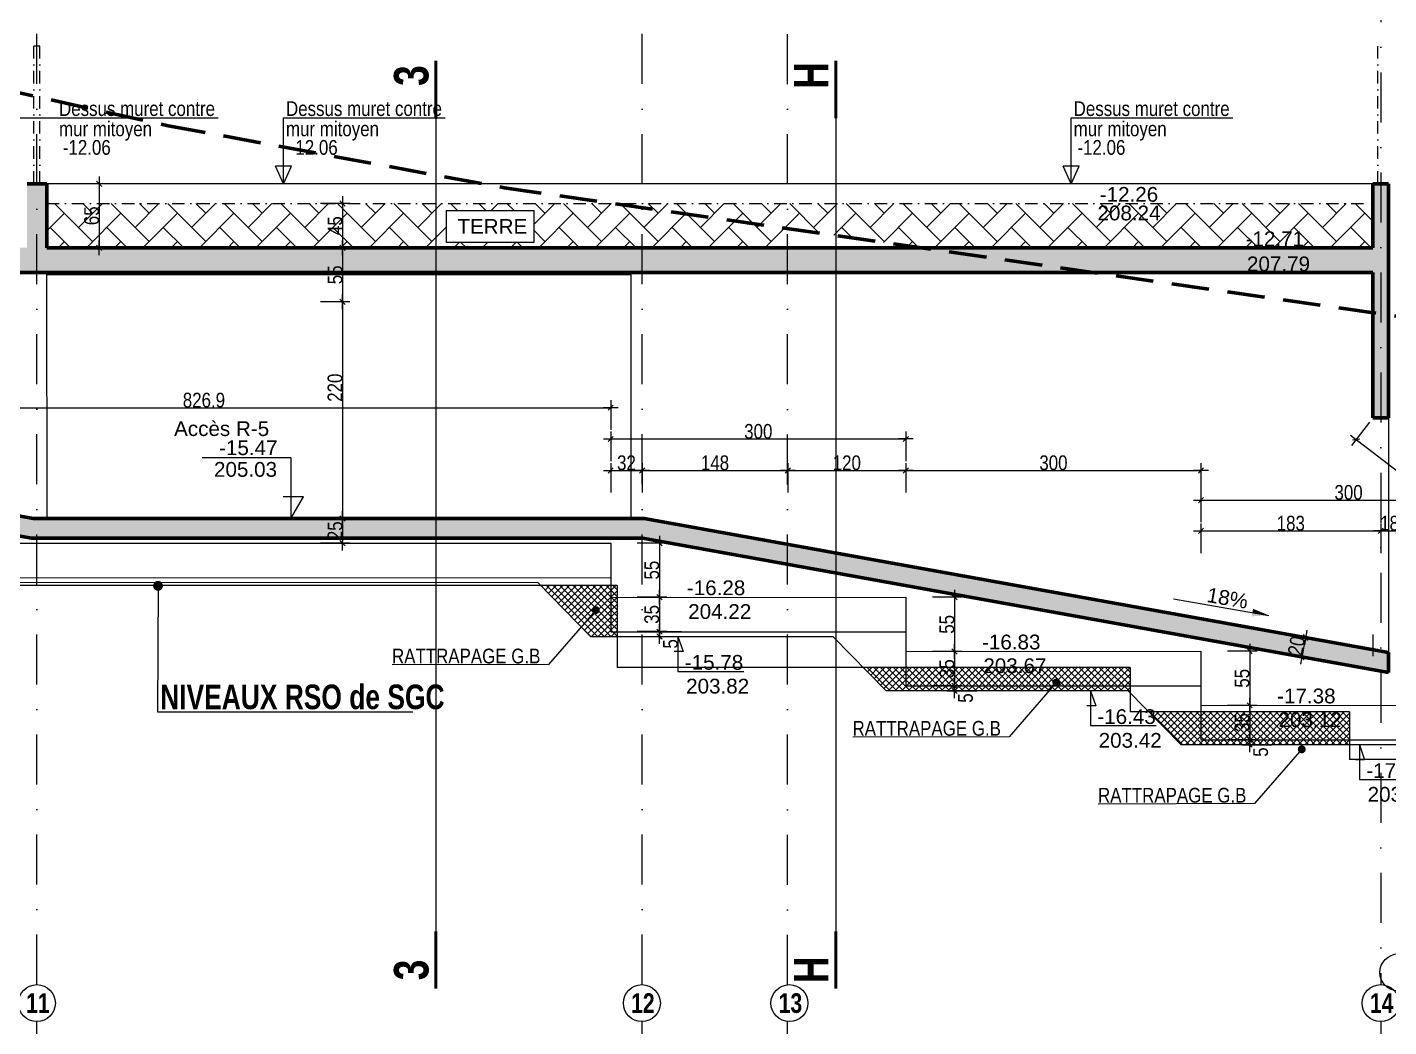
# Model space of a CAD drawing. Header units: millimetres. Extents: x 11663 to 22207, y 4553 to 8762.
# Drawn here: x 17420 to 18804, y 6841 to 7856 of the extents above; entities that cross this region are included whole.
import ezdxf
from ezdxf.enums import TextEntityAlignment as Align

# ---------------------------------------------------------------- set-up
doc = ezdxf.new("R2010")
doc.units = ezdxf.units.MM
doc.linetypes.add('CACHEX2', pattern=[19.05, 12.7, -6.35])
doc.linetypes.add('TIRETPTX2', pattern=[50.8, 25.4, -12.7, 0, -12.7])
for name, color, linetype in [('01_cote_gen', 4, 'Continuous'), ('01_linteaux', 2, 'Continuous'), ('01_poch_BN', 9, 'Continuous'), ('01_poch_murs', 253, 'Continuous'), ('01_texte', 230, 'Continuous'), ('AA_COTES', 2, 'Continuous')]:
    doc.layers.add(name, color=color, linetype=linetype)
doc.layers.add('01_murs_coup', color=5, linetype='Continuous', lineweight=60)
doc.styles.add('ARIAL NA', font='ARIALN.TTF')
doc.styles.add('impact', font='impact.ttf')
doc.styles.add('MATTE_TXT', font='arial.ttf')
doc.styles.add('STYLE2', font='ARIALN.TTF')
doc.dimstyles.new('JB50', dxfattribs={"dimscale": 0.1, "dimtxt": 150, "dimasz": 15, "dimexe": 0.1, "dimexo": 0.1, "dimgap": 0.09, "dimtad": 1, "dimdec": 1, "dimdsep": 46, "dimtxsty": 'STYLE2', "dimblk1": 'BOND_G', "dimblk2": 'BOND_D', "dimsah": 1, "dimcen": 1.5, "dimdle": 0.01, "dimse1": 1, "dimse2": 1, "dimclrd": 4, "dimclre": 2, "dimclrt": 6, "dimazin": 2, "dimtfac": 2.333333, "dimtdec": 1, "dimtix": 1, "dimtmove": 2, "dimatfit": 3, "dimldrblk": 'BOND_G', "dimfxl": 1, "dimtolj": 1, "dimtzin": 0, "dimarcsym": 0})

# ---------------------------------------------------------------- blocks, each defined once
blk = doc.blocks.new('BOND_G')
at = {"layer": 'AA_COTES', "color": 0}
for p, q in [((0, -5), (0, 15)), ((5, 0), (-5, 0)), ((1.77, 1.77), (-1.77, -1.77))]:
    blk.add_line(p, q, dxfattribs=at)
blk = doc.blocks.new('BOND_D')
at = {"layer": 'AA_COTES', "color": 0}
for p, q in [((5, 0), (-5, 0)), ((-1.77, -1.77), (1.77, 1.77)), ((0, 5), (0, -15))]:
    blk.add_line(p, q, dxfattribs=at)
blk = doc.blocks.new('*D43')
at = {"layer": '01_cote_gen', "color": 4, "lineweight": -2, "transparency": 16777216}
blk.add_line((17187.6, 7469.7), (18011.5, 7469.7), dxfattribs=at)
at = {"layer": 'Defpoints', "color": 0, "transparency": 16777216}
for p in [(18013, 7469.7), (17186.1, 7291.5), (18013, 7256.9)]:
    blk.add_point(p, dxfattribs=at)
at = {"layer": '01_cote_gen', "color": 4, "lineweight": -2, "transparency": 16777216, "xscale": 1.5, "yscale": 1.5, "zscale": 1.5, "rotation": 180}
blk.add_blockref('BOND_G', (17186.1, 7469.7), dxfattribs=at)
at = {"layer": '01_cote_gen', "color": 4, "lineweight": -2, "transparency": 16777216, "xscale": 1.5, "yscale": 1.5, "zscale": 1.5}
blk.add_blockref('BOND_D', (18013, 7469.7), dxfattribs=at)
at = {"layer": '01_cote_gen', "color": 6, "transparency": 16777216, "insert": (17599.5, 7477.3), "char_height": 15, "attachment_point": 5, "style": 'STYLE2'}
blk.add_mtext('\\A1;826.9', dxfattribs=at)
blk = doc.blocks.new('*D129')
at = {"layer": '01_cote_gen', "color": 4, "lineweight": -2, "transparency": 16777216}
blk.add_line((18014.5, 7437.9), (18311.5, 7437.9), dxfattribs=at)
at = {"layer": 'Defpoints', "color": 0, "transparency": 16777216}
for p in [(18013, 7447.2), (18313, 7437.9), (18313, 7277)]:
    blk.add_point(p, dxfattribs=at)
at = {"layer": '01_cote_gen', "color": 4, "lineweight": -2, "transparency": 16777216, "xscale": 1.5, "yscale": 1.5, "zscale": 1.5, "rotation": 180}
blk.add_blockref('BOND_G', (18013, 7437.9), dxfattribs=at)
at = {"layer": '01_cote_gen', "color": 4, "lineweight": -2, "transparency": 16777216, "xscale": 1.5, "yscale": 1.5, "zscale": 1.5}
blk.add_blockref('BOND_D', (18313, 7437.9), dxfattribs=at)
at = {"layer": '01_cote_gen', "color": 6, "transparency": 16777216, "insert": (18163, 7445.5), "char_height": 15, "attachment_point": 5, "style": 'STYLE2'}
blk.add_mtext('\\A1;300', dxfattribs=at)
blk = doc.blocks.new('*D130')
at = {"layer": '01_cote_gen', "color": 4, "lineweight": -2, "transparency": 16777216}
blk.add_line((18314.5, 7405.9), (18611.5, 7405.9), dxfattribs=at)
at = {"layer": 'Defpoints', "color": 0, "transparency": 16777216}
for p in [(18313, 7415.4), (18613, 7405.9), (18613, 7222.2)]:
    blk.add_point(p, dxfattribs=at)
at = {"layer": '01_cote_gen', "color": 4, "lineweight": -2, "transparency": 16777216, "xscale": 1.5, "yscale": 1.5, "zscale": 1.5, "rotation": 180}
blk.add_blockref('BOND_G', (18313, 7405.9), dxfattribs=at)
at = {"layer": '01_cote_gen', "color": 4, "lineweight": -2, "transparency": 16777216, "xscale": 1.5, "yscale": 1.5, "zscale": 1.5}
blk.add_blockref('BOND_D', (18613, 7405.9), dxfattribs=at)
at = {"layer": '01_cote_gen', "color": 6, "transparency": 16777216, "insert": (18463, 7413.6), "char_height": 15, "attachment_point": 5, "style": 'STYLE2'}
blk.add_mtext('\\A1;300', dxfattribs=at)
blk = doc.blocks.new('*D131')
at = {"layer": '01_cote_gen', "color": 4, "lineweight": -2, "transparency": 16777216}
blk.add_line((18614.5, 7375.8), (18911.5, 7375.8), dxfattribs=at)
at = {"layer": 'Defpoints', "color": 0, "transparency": 16777216}
for p in [(18613, 7383.4), (18913, 7375.8), (18913, 7167.3)]:
    blk.add_point(p, dxfattribs=at)
at = {"layer": '01_cote_gen', "color": 4, "lineweight": -2, "transparency": 16777216, "xscale": 1.5, "yscale": 1.5, "zscale": 1.5, "rotation": 180}
blk.add_blockref('BOND_G', (18613, 7375.8), dxfattribs=at)
at = {"layer": '01_cote_gen', "color": 4, "lineweight": -2, "transparency": 16777216, "xscale": 1.5, "yscale": 1.5, "zscale": 1.5}
blk.add_blockref('BOND_D', (18913, 7375.8), dxfattribs=at)
at = {"layer": '01_cote_gen', "color": 6, "transparency": 16777216, "insert": (18763, 7383.5), "char_height": 15, "attachment_point": 5, "style": 'STYLE2'}
blk.add_mtext('\\A1;300', dxfattribs=at)
blk = doc.blocks.new('*D136')
at = {"layer": '01_cote_gen', "color": 4, "lineweight": -2, "transparency": 16777216}
blk.add_line((18614.5, 7344.5), (18794.2, 7344.5), dxfattribs=at)
at = {"layer": 'Defpoints', "color": 0, "transparency": 16777216}
for p in [(18613, 7353.3), (18795.7, 7344.5), (18795.7, 7309)]:
    blk.add_point(p, dxfattribs=at)
at = {"layer": '01_cote_gen', "color": 4, "lineweight": -2, "transparency": 16777216, "xscale": 1.5, "yscale": 1.5, "zscale": 1.5, "rotation": 180}
blk.add_blockref('BOND_G', (18613, 7344.5), dxfattribs=at)
at = {"layer": '01_cote_gen', "color": 4, "lineweight": -2, "transparency": 16777216, "xscale": 1.5, "yscale": 1.5, "zscale": 1.5}
blk.add_blockref('BOND_D', (18795.7, 7344.5), dxfattribs=at)
at = {"layer": '01_cote_gen', "color": 6, "transparency": 16777216, "insert": (18704.3, 7352.2), "char_height": 15, "attachment_point": 5, "style": 'STYLE2'}
blk.add_mtext('\\A1;183', dxfattribs=at)
blk = doc.blocks.new('*D49')
at = {"layer": '01_cote_gen', "color": 4, "lineweight": -2, "transparency": 16777216}
blk.add_line((18797.2, 7344.5), (18812.2, 7344.5), dxfattribs=at)
at = {"layer": 'Defpoints', "color": 0, "transparency": 16777216}
for p in [(18813.7, 7344.5), (18795.7, 7329.8), (18813.7, 7329.8)]:
    blk.add_point(p, dxfattribs=at)
at = {"layer": '01_cote_gen', "color": 4, "lineweight": -2, "transparency": 16777216, "xscale": 1.5, "yscale": 1.5, "zscale": 1.5, "rotation": 180}
blk.add_blockref('BOND_G', (18795.7, 7344.5), dxfattribs=at)
at = {"layer": '01_cote_gen', "color": 4, "lineweight": -2, "transparency": 16777216, "xscale": 1.5, "yscale": 1.5, "zscale": 1.5}
blk.add_blockref('BOND_D', (18813.7, 7344.5), dxfattribs=at)
at = {"layer": '01_cote_gen', "color": 6, "transparency": 16777216, "insert": (18804.7, 7352.2), "char_height": 15, "attachment_point": 5, "style": 'STYLE2'}
blk.add_mtext('\\A1;18', dxfattribs=at)
blk = doc.blocks.new('*D137')
at = {"layer": '01_cote_gen', "color": 4, "lineweight": -2, "transparency": 16777216}
blk.add_line((18014.5, 7405.9), (18043.5, 7405.9), dxfattribs=at)
at = {"layer": 'Defpoints', "color": 0, "transparency": 16777216}
for p in [(18013, 7415.4), (18045, 7405.9), (18045, 7402.4)]:
    blk.add_point(p, dxfattribs=at)
at = {"layer": '01_cote_gen', "color": 4, "lineweight": -2, "transparency": 16777216, "xscale": 1.5, "yscale": 1.5, "zscale": 1.5, "rotation": 180}
blk.add_blockref('BOND_G', (18013, 7405.9), dxfattribs=at)
at = {"layer": '01_cote_gen', "color": 4, "lineweight": -2, "transparency": 16777216, "xscale": 1.5, "yscale": 1.5, "zscale": 1.5}
blk.add_blockref('BOND_D', (18045, 7405.9), dxfattribs=at)
at = {"layer": '01_cote_gen', "color": 6, "transparency": 16777216, "insert": (18029, 7413.6), "char_height": 15, "attachment_point": 5, "style": 'STYLE2'}
blk.add_mtext('\\A1;32', dxfattribs=at)
blk = doc.blocks.new('*D50')
at = {"layer": '01_cote_gen', "color": 4, "lineweight": -2, "transparency": 16777216}
blk.add_line((18046.5, 7405.9), (18191.5, 7405.9), dxfattribs=at)
at = {"layer": 'Defpoints', "color": 0, "transparency": 16777216}
for p in [(18193, 7405.9), (18045, 7403.2), (18193, 7393.8)]:
    blk.add_point(p, dxfattribs=at)
at = {"layer": '01_cote_gen', "color": 4, "lineweight": -2, "transparency": 16777216, "xscale": 1.5, "yscale": 1.5, "zscale": 1.5, "rotation": 180}
blk.add_blockref('BOND_G', (18045, 7405.9), dxfattribs=at)
at = {"layer": '01_cote_gen', "color": 4, "lineweight": -2, "transparency": 16777216, "xscale": 1.5, "yscale": 1.5, "zscale": 1.5}
blk.add_blockref('BOND_D', (18193, 7405.9), dxfattribs=at)
at = {"layer": '01_cote_gen', "color": 6, "transparency": 16777216, "insert": (18119, 7413.6), "char_height": 15, "attachment_point": 5, "style": 'STYLE2'}
blk.add_mtext('\\A1;148', dxfattribs=at)
blk = doc.blocks.new('*D51')
at = {"layer": '01_cote_gen', "color": 4, "lineweight": -2, "transparency": 16777216}
blk.add_line((18194.5, 7405.9), (18311.5, 7405.9), dxfattribs=at)
at = {"layer": 'Defpoints', "color": 0, "transparency": 16777216}
for p in [(18313, 7405.9), (18193, 7395.1), (18313, 7395.1)]:
    blk.add_point(p, dxfattribs=at)
at = {"layer": '01_cote_gen', "color": 4, "lineweight": -2, "transparency": 16777216, "xscale": 1.5, "yscale": 1.5, "zscale": 1.5, "rotation": 180}
blk.add_blockref('BOND_G', (18193, 7405.9), dxfattribs=at)
at = {"layer": '01_cote_gen', "color": 4, "lineweight": -2, "transparency": 16777216, "xscale": 1.5, "yscale": 1.5, "zscale": 1.5}
blk.add_blockref('BOND_D', (18313, 7405.9), dxfattribs=at)
at = {"layer": '01_cote_gen', "color": 6, "transparency": 16777216, "insert": (18253, 7413.6), "char_height": 15, "attachment_point": 5, "style": 'STYLE2'}
blk.add_mtext('\\A1;120', dxfattribs=at)
blk = doc.blocks.new('*D71')
at = {"layer": '01_cote_gen', "color": 4, "lineweight": -2, "transparency": 16777216}
blk.add_line((18062.5, 7330.6), (18062.5, 7278.6), dxfattribs=at)
at = {"layer": 'Defpoints', "color": 0, "transparency": 16777216}
for p in [(18013, 7332.1), (18013, 7277.1), (18062.5, 7277.1)]:
    blk.add_point(p, dxfattribs=at)
at = {"layer": '01_cote_gen', "color": 4, "lineweight": -2, "transparency": 16777216, "xscale": 1.5, "yscale": 1.5, "zscale": 1.5}
for name, p, rotation in [('BOND_G', (18062.5, 7332.1), 90), ('BOND_D', (18062.5, 7277.1), 270)]:
    blk.add_blockref(name, p, dxfattribs=dict(at, rotation=rotation))
at = {"layer": '01_cote_gen', "color": 6, "transparency": 16777216, "insert": (18054.8, 7304.6), "char_height": 15, "attachment_point": 5, "rotation": 90, "style": 'STYLE2'}
blk.add_mtext('\\A1;55', dxfattribs=at)
blk = doc.blocks.new('*D72')
at = {"layer": '01_cote_gen', "color": 4, "lineweight": -2, "transparency": 16777216}
blk.add_line((18062.5, 7275.6), (18062.5, 7243.6), dxfattribs=at)
at = {"layer": 'Defpoints', "color": 0, "transparency": 16777216}
for p in [(18048.7, 7277.1), (18052.9, 7242.1), (18062.5, 7242.1)]:
    blk.add_point(p, dxfattribs=at)
at = {"layer": '01_cote_gen', "color": 4, "lineweight": -2, "transparency": 16777216, "xscale": 1.5, "yscale": 1.5, "zscale": 1.5}
for name, p, rotation in [('BOND_G', (18062.5, 7277.1), 90), ('BOND_D', (18062.5, 7242.1), 270)]:
    blk.add_blockref(name, p, dxfattribs=dict(at, rotation=rotation))
at = {"layer": '01_cote_gen', "color": 6, "transparency": 16777216, "insert": (18054.8, 7259.6), "char_height": 15, "attachment_point": 5, "rotation": 90, "style": 'STYLE2'}
blk.add_mtext('\\A1;35', dxfattribs=at)
blk = doc.blocks.new('*D73')
at = {"layer": '01_cote_gen', "color": 4, "lineweight": -2, "transparency": 16777216}
blk.add_line((18062.5, 7238.6), (18062.5, 7240.6), dxfattribs=at)
at = {"layer": 'Defpoints', "color": 0, "transparency": 16777216}
for p in [(18062.5, 7242.1), (18067.8, 7242.1), (18067.8, 7237.1)]:
    blk.add_point(p, dxfattribs=at)
at = {"layer": '01_cote_gen', "color": 4, "lineweight": -2, "transparency": 16777216, "xscale": 1.5, "yscale": 1.5, "zscale": 1.5}
for name, p, rotation in [('BOND_D', (18062.5, 7242.1), 90), ('BOND_G', (18062.5, 7237.1), 270)]:
    blk.add_blockref(name, p, dxfattribs=dict(at, rotation=rotation))
at = {"layer": '01_cote_gen', "color": 6, "transparency": 16777216, "insert": (18073.7, 7229.7), "char_height": 15, "attachment_point": 5, "rotation": 90, "style": 'STYLE2'}
blk.add_mtext('\\A1;5', dxfattribs=at)
blk = doc.blocks.new('*D74')
at = {"layer": '01_cote_gen', "color": 4, "lineweight": -2, "transparency": 16777216}
blk.add_line((18362.5, 7275.5), (18362.5, 7223.5), dxfattribs=at)
at = {"layer": 'Defpoints', "color": 0, "transparency": 16777216}
for p in [(18313, 7277), (18313, 7222), (18362.5, 7222)]:
    blk.add_point(p, dxfattribs=at)
at = {"layer": '01_cote_gen', "color": 4, "lineweight": -2, "transparency": 16777216, "xscale": 1.5, "yscale": 1.5, "zscale": 1.5}
for name, p, rotation in [('BOND_G', (18362.5, 7277), 90), ('BOND_D', (18362.5, 7222), 270)]:
    blk.add_blockref(name, p, dxfattribs=dict(at, rotation=rotation))
at = {"layer": '01_cote_gen', "color": 6, "transparency": 16777216, "insert": (18354.8, 7249.5), "char_height": 15, "attachment_point": 5, "rotation": 90, "style": 'STYLE2'}
blk.add_mtext('\\A1;55', dxfattribs=at)
blk = doc.blocks.new('*D75')
at = {"layer": '01_cote_gen', "color": 4, "lineweight": -2, "transparency": 16777216}
blk.add_line((18362.5, 7220.5), (18362.5, 7188.5), dxfattribs=at)
at = {"layer": 'Defpoints', "color": 0, "transparency": 16777216}
for p in [(18348.7, 7222), (18352.9, 7187), (18362.5, 7187)]:
    blk.add_point(p, dxfattribs=at)
at = {"layer": '01_cote_gen', "color": 4, "lineweight": -2, "transparency": 16777216, "xscale": 1.5, "yscale": 1.5, "zscale": 1.5}
for name, p, rotation in [('BOND_G', (18362.5, 7222), 90), ('BOND_D', (18362.5, 7187), 270)]:
    blk.add_blockref(name, p, dxfattribs=dict(at, rotation=rotation))
at = {"layer": '01_cote_gen', "color": 6, "transparency": 16777216, "insert": (18354.8, 7204.5), "char_height": 15, "attachment_point": 5, "rotation": 90, "style": 'STYLE2'}
blk.add_mtext('\\A1;35', dxfattribs=at)
blk = doc.blocks.new('*D76')
at = {"layer": '01_cote_gen', "color": 4, "lineweight": -2, "transparency": 16777216}
blk.add_line((18362.5, 7183.5), (18362.5, 7185.5), dxfattribs=at)
at = {"layer": 'Defpoints', "color": 0, "transparency": 16777216}
for p in [(18362.5, 7187), (18367.8, 7187), (18367.8, 7182)]:
    blk.add_point(p, dxfattribs=at)
at = {"layer": '01_cote_gen', "color": 4, "lineweight": -2, "transparency": 16777216, "xscale": 1.5, "yscale": 1.5, "zscale": 1.5}
for name, p, rotation in [('BOND_D', (18362.5, 7187), 90), ('BOND_G', (18362.5, 7182), 270)]:
    blk.add_blockref(name, p, dxfattribs=dict(at, rotation=rotation))
at = {"layer": '01_cote_gen', "color": 6, "transparency": 16777216, "insert": (18373.7, 7174.6), "char_height": 15, "attachment_point": 5, "rotation": 90, "style": 'STYLE2'}
blk.add_mtext('\\A1;5', dxfattribs=at)
blk = doc.blocks.new('*D77')
at = {"layer": '01_cote_gen', "color": 4, "lineweight": -2, "transparency": 16777216}
blk.add_line((18662.5, 7220.7), (18662.5, 7168.7), dxfattribs=at)
at = {"layer": 'Defpoints', "color": 0, "transparency": 16777216}
for p in [(18613, 7222.2), (18613, 7167.2), (18662.5, 7167.2)]:
    blk.add_point(p, dxfattribs=at)
at = {"layer": '01_cote_gen', "color": 4, "lineweight": -2, "transparency": 16777216, "xscale": 1.5, "yscale": 1.5, "zscale": 1.5}
for name, p, rotation in [('BOND_G', (18662.5, 7222.2), 90), ('BOND_D', (18662.5, 7167.2), 270)]:
    blk.add_blockref(name, p, dxfattribs=dict(at, rotation=rotation))
at = {"layer": '01_cote_gen', "color": 6, "transparency": 16777216, "insert": (18654.8, 7194.7), "char_height": 15, "attachment_point": 5, "rotation": 90, "style": 'STYLE2'}
blk.add_mtext('\\A1;55', dxfattribs=at)
blk = doc.blocks.new('*D78')
at = {"layer": '01_cote_gen', "color": 4, "lineweight": -2, "transparency": 16777216}
blk.add_line((18662.5, 7165.7), (18662.5, 7133.7), dxfattribs=at)
at = {"layer": 'Defpoints', "color": 0, "transparency": 16777216}
for p in [(18648.7, 7167.2), (18652.9, 7132.2), (18662.5, 7132.2)]:
    blk.add_point(p, dxfattribs=at)
at = {"layer": '01_cote_gen', "color": 4, "lineweight": -2, "transparency": 16777216, "xscale": 1.5, "yscale": 1.5, "zscale": 1.5}
for name, p, rotation in [('BOND_G', (18662.5, 7167.2), 90), ('BOND_D', (18662.5, 7132.2), 270)]:
    blk.add_blockref(name, p, dxfattribs=dict(at, rotation=rotation))
at = {"layer": '01_cote_gen', "color": 6, "transparency": 16777216, "insert": (18654.8, 7149.7), "char_height": 15, "attachment_point": 5, "rotation": 90, "style": 'STYLE2'}
blk.add_mtext('\\A1;35', dxfattribs=at)
blk = doc.blocks.new('*D79')
at = {"layer": '01_cote_gen', "color": 4, "lineweight": -2, "transparency": 16777216}
blk.add_line((18662.5, 7128.7), (18662.5, 7130.7), dxfattribs=at)
at = {"layer": 'Defpoints', "color": 0, "transparency": 16777216}
for p in [(18662.5, 7132.2), (18667.8, 7132.2), (18667.8, 7127.2)]:
    blk.add_point(p, dxfattribs=at)
at = {"layer": '01_cote_gen', "color": 4, "lineweight": -2, "transparency": 16777216, "xscale": 1.5, "yscale": 1.5, "zscale": 1.5}
for name, p, rotation in [('BOND_D', (18662.5, 7132.2), 90), ('BOND_G', (18662.5, 7127.2), 270)]:
    blk.add_blockref(name, p, dxfattribs=dict(at, rotation=rotation))
at = {"layer": '01_cote_gen', "color": 6, "transparency": 16777216, "insert": (18673.7, 7119.7), "char_height": 15, "attachment_point": 5, "rotation": 90, "style": 'STYLE2'}
blk.add_mtext('\\A1;5', dxfattribs=at)
blk = doc.blocks.new('*D146')
at = {"layer": '01_cote_gen', "color": 4, "lineweight": -2, "transparency": 16777216}
blk.add_line((17740.4, 7355.7), (17740.4, 7333.6), dxfattribs=at)
at = {"layer": 'Defpoints', "color": 0, "transparency": 16777216}
for p in [(17830.8, 7357.2), (17740.4, 7332.1), (17830.8, 7332.1)]:
    blk.add_point(p, dxfattribs=at)
at = {"layer": '01_cote_gen', "color": 4, "lineweight": -2, "transparency": 16777216, "xscale": 1.5, "yscale": 1.5, "zscale": 1.5}
for name, p, rotation in [('BOND_G', (17740.4, 7357.2), 90), ('BOND_D', (17740.4, 7332.1), 270)]:
    blk.add_blockref(name, p, dxfattribs=dict(at, rotation=rotation))
at = {"layer": '01_cote_gen', "color": 6, "transparency": 16777216, "insert": (17732.8, 7344.6), "char_height": 15, "attachment_point": 5, "rotation": 90, "style": 'STYLE2'}
blk.add_mtext('\\A1;25', dxfattribs=at)
blk = doc.blocks.new('*D166')
at = {"layer": '01_cote_gen', "color": 4, "lineweight": -2, "transparency": 16777216}
blk.add_line((17493, 7695.7), (17493, 7633.7), dxfattribs=at)
at = {"layer": 'Defpoints', "color": 0, "transparency": 16777216}
for p in [(17439.7, 7697.2), (17455.5, 7632.2), (17493, 7632.2)]:
    blk.add_point(p, dxfattribs=at)
at = {"layer": '01_cote_gen', "color": 4, "lineweight": -2, "transparency": 16777216, "xscale": 1.5, "yscale": 1.5, "zscale": 1.5}
for name, p, rotation in [('BOND_G', (17493, 7697.2), 90), ('BOND_D', (17493, 7632.2), 270)]:
    blk.add_blockref(name, p, dxfattribs=dict(at, rotation=rotation))
at = {"layer": '01_cote_gen', "color": 6, "transparency": 16777216, "insert": (17485.4, 7664.7), "char_height": 15, "attachment_point": 5, "rotation": 90, "style": 'STYLE2'}
blk.add_mtext('\\A1;65', dxfattribs=at)
blk = doc.blocks.new('*D168')
at = {"layer": '01_cote_gen', "color": 4, "lineweight": -2, "transparency": 16777216}
blk.add_line((18868.8, 7695.7), (18868.8, 7633.7), dxfattribs=at)
at = {"layer": 'Defpoints', "color": 0, "transparency": 16777216}
for p in [(18807.7, 7697.2), (18791.7, 7632.2), (18868.8, 7632.2)]:
    blk.add_point(p, dxfattribs=at)
at = {"layer": '01_cote_gen', "color": 4, "lineweight": -2, "transparency": 16777216, "xscale": 1.5, "yscale": 1.5, "zscale": 1.5}
for name, p, rotation in [('BOND_G', (18868.8, 7697.2), 90), ('BOND_D', (18868.8, 7632.2), 270)]:
    blk.add_blockref(name, p, dxfattribs=dict(at, rotation=rotation))
at = {"layer": '01_cote_gen', "color": 6, "transparency": 16777216, "insert": (18861.2, 7664.7), "char_height": 15, "attachment_point": 5, "rotation": 90, "style": 'STYLE2'}
blk.add_mtext('\\A1;65', dxfattribs=at)
blk = doc.blocks.new('*D169')
at = {"layer": '01_cote_gen', "color": 4, "lineweight": -2, "transparency": 16777216}
blk.add_line((18868.8, 7630.7), (18868.8, 7608.7), dxfattribs=at)
at = {"layer": 'Defpoints', "color": 0, "transparency": 16777216}
for p in [(18846.3, 7632.2), (18787.7, 7607.2), (18868.8, 7607.2)]:
    blk.add_point(p, dxfattribs=at)
at = {"layer": '01_cote_gen', "color": 4, "lineweight": -2, "transparency": 16777216, "xscale": 1.5, "yscale": 1.5, "zscale": 1.5}
for name, p, rotation in [('BOND_G', (18868.8, 7632.2), 90), ('BOND_D', (18868.8, 7607.2), 270)]:
    blk.add_blockref(name, p, dxfattribs=dict(at, rotation=rotation))
at = {"layer": '01_cote_gen', "color": 6, "transparency": 16777216, "insert": (18861.2, 7619.7), "char_height": 15, "attachment_point": 5, "rotation": 90, "style": 'STYLE2'}
blk.add_mtext('\\A1;25', dxfattribs=at)
blk = doc.blocks.new('*D177')
at = {"layer": '01_cote_gen', "color": 4, "lineweight": -2, "transparency": 16777216}
blk.add_line((18899, 7457.7), (18899, 7225.4), dxfattribs=at)
at = {"layer": 'Defpoints', "color": 0, "transparency": 16777216}
for p in [(18876.5, 7459.2), (18787.7, 7223.9), (18899, 7223.9)]:
    blk.add_point(p, dxfattribs=at)
at = {"layer": '01_cote_gen', "color": 4, "lineweight": -2, "transparency": 16777216, "xscale": 1.5, "yscale": 1.5, "zscale": 1.5}
for name, p, rotation in [('BOND_G', (18899, 7459.2), 90), ('BOND_D', (18899, 7223.9), 270)]:
    blk.add_blockref(name, p, dxfattribs=dict(at, rotation=rotation))
at = {"layer": '01_cote_gen', "color": 6, "transparency": 16777216, "insert": (18891.3, 7318.6), "char_height": 15, "attachment_point": 5, "rotation": 90, "style": 'STYLE2'}
blk.add_mtext('\\A1;235.4', dxfattribs=at)
blk = doc.blocks.new('*D178')
at = {"layer": '01_cote_gen', "color": 4, "lineweight": -2, "transparency": 16777216}
for p, q in [((18772, 7436.4), (19022.9, 7243.2)), ((19168.8, 7131), (19055.8, 7217.9))]:
    blk.add_line(p, q, dxfattribs=at)
at = {"layer": 'Defpoints', "color": 0, "transparency": 16777216}
for p in [(18787.7, 7459.2), (18770.8, 7437.3), (19186.8, 7152)]:
    blk.add_point(p, dxfattribs=at)
at = {"layer": '01_cote_gen', "color": 4, "lineweight": -2, "transparency": 16777216, "xscale": 1.5, "yscale": 1.5, "zscale": 1.5}
for name, p, rotation in [('BOND_D', (18770.8, 7437.3), 142.4172848417495), ('BOND_G', (19169.9, 7130.1), 322.4172848417494)]:
    blk.add_blockref(name, p, dxfattribs=dict(at, rotation=rotation))
at = {"layer": '01_cote_gen', "color": 6, "transparency": 16777216, "insert": (19036.9, 7227.4), "char_height": 15, "attachment_point": 5, "rotation": 322.4173, "style": 'STYLE2'}
blk.add_mtext('\\A1;503.7', dxfattribs=at)
blk = doc.blocks.new('*D187')
at = {"layer": '01_cote_gen', "color": 4, "lineweight": -2, "transparency": 16777216}
blk.add_line((17740.4, 7575.7), (17740.4, 7358.7), dxfattribs=at)
at = {"layer": 'Defpoints', "color": 0, "transparency": 16777216}
for p in [(17747.2, 7577.2), (17740.4, 7357.2), (17747.2, 7357.2)]:
    blk.add_point(p, dxfattribs=at)
at = {"layer": '01_cote_gen', "color": 4, "lineweight": -2, "transparency": 16777216, "xscale": 1.5, "yscale": 1.5, "zscale": 1.5}
for name, p, rotation in [('BOND_G', (17740.4, 7577.2), 90), ('BOND_D', (17740.4, 7357.2), 270)]:
    blk.add_blockref(name, p, dxfattribs=dict(at, rotation=rotation))
at = {"layer": '01_cote_gen', "color": 6, "transparency": 16777216, "insert": (17732.8, 7490), "char_height": 15, "attachment_point": 5, "rotation": 90, "style": 'STYLE2'}
blk.add_mtext('\\A1;220', dxfattribs=at)
blk = doc.blocks.new('*D188')
at = {"layer": '01_cote_gen', "color": 4, "lineweight": -2, "transparency": 16777216}
blk.add_line((17740.4, 7630.7), (17740.4, 7578.7), dxfattribs=at)
at = {"layer": 'Defpoints', "color": 0, "transparency": 16777216}
for p in [(17748.3, 7632.2), (17740.4, 7577.2), (17748.3, 7577.2)]:
    blk.add_point(p, dxfattribs=at)
at = {"layer": '01_cote_gen', "color": 4, "lineweight": -2, "transparency": 16777216, "xscale": 1.5, "yscale": 1.5, "zscale": 1.5}
for name, p, rotation in [('BOND_G', (17740.4, 7632.2), 90), ('BOND_D', (17740.4, 7577.2), 270)]:
    blk.add_blockref(name, p, dxfattribs=dict(at, rotation=rotation))
at = {"layer": '01_cote_gen', "color": 6, "transparency": 16777216, "insert": (17732.8, 7604.7), "char_height": 15, "attachment_point": 5, "rotation": 90, "style": 'STYLE2'}
blk.add_mtext('\\A1;55', dxfattribs=at)
blk = doc.blocks.new('*D191')
at = {"layer": '01_cote_gen', "color": 4, "lineweight": -2, "transparency": 16777216}
blk.add_line((17740.4, 7675.7), (17740.4, 7633.7), dxfattribs=at)
at = {"layer": 'Defpoints', "color": 0, "transparency": 16777216}
for p in [(17719.5, 7677.2), (17732.9, 7632.2), (17740.4, 7632.2)]:
    blk.add_point(p, dxfattribs=at)
at = {"layer": '01_cote_gen', "color": 4, "lineweight": -2, "transparency": 16777216, "xscale": 1.5, "yscale": 1.5, "zscale": 1.5}
for name, p, rotation in [('BOND_G', (17740.4, 7677.2), 90), ('BOND_D', (17740.4, 7632.2), 270)]:
    blk.add_blockref(name, p, dxfattribs=dict(at, rotation=rotation))
at = {"layer": '01_cote_gen', "color": 6, "transparency": 16777216, "insert": (17732.8, 7654.7), "char_height": 15, "attachment_point": 5, "rotation": 90, "style": 'STYLE2'}
blk.add_mtext('\\A1;45', dxfattribs=at)
blk = doc.blocks.new('*D195')
at = {"layer": '01_cote_gen', "color": 4, "lineweight": -2, "transparency": 16777216}
blk.add_line((18716.1, 7218), (18719.1, 7234.7), dxfattribs=at)
at = {"layer": 'Defpoints', "color": 0, "transparency": 16777216}
for p in [(18696.7, 7240.3), (18719.4, 7236.2), (18693.2, 7220.6)]:
    blk.add_point(p, dxfattribs=at)
at = {"layer": '01_cote_gen', "color": 4, "lineweight": -2, "transparency": 16777216, "xscale": 1.5, "yscale": 1.5, "zscale": 1.5}
for name, p, rotation in [('BOND_D', (18719.4, 7236.2), 79.79622606135914), ('BOND_G', (18715.8, 7216.5), 259.7962260613591)]:
    blk.add_blockref(name, p, dxfattribs=dict(at, rotation=rotation))
at = {"layer": '01_cote_gen', "color": 6, "transparency": 16777216, "insert": (18710.1, 7227.7), "char_height": 15, "attachment_point": 5, "rotation": 79.7962, "style": 'STYLE2'}
blk.add_mtext('\\A1;20', dxfattribs=at)

msp = doc.modelspace()

# ---------------------------------------------------------------- hatches: boundary and pattern name
at = {"layer": '01_poch_BN'}
h = msp.add_hatch(color=256, dxfattribs=at)
h.dxf.hatch_style = 1
h.paths.add_polyline_path([(16325.09, 8029.56), (16305.09, 8033.98), (16305.09, 8017.2), (15792.37, 8017.2), (15792.37, 8117.2), (15772.37, 8117.2), (15772.37, 8017.2), (15218.94, 8017.2), (15218.94, 8132.2), (15218.94, 8137.2), (15202.98, 8139.2), (15202.94, 8134.2), (15202.94, 7987.2), (16305.09, 7987.2), (16305.09, 7859.2), (16603.65, 7859.2), (16603.65, 7721.2), (17236.18, 7721.2), (17236.18, 7607.2), (18502.22, 7607.2), (18328.49, 7632.2), (17439.65, 7632.2), (17439.65, 7697.2), (17419.65, 7697.2), (17419.65, 7632.2), (17256.18, 7632.2), (17256.18, 7830.2), (17236.18, 7830.2), (17236.18, 7746.2), (16623.65, 7746.2), (16623.65, 7964.2), (16603.65, 7964.2), (16603.65, 7884.2), (16325.09, 7884.2)])
h.paths.add_polyline_path([(16325.09, 8137.2), (16305.09, 8137.2), (16305.09, 8033.98), (16325.09, 8029.56)], flags=17)
h.paths.add_polyline_path([(18803.65, 7697.2), (18787.65, 7697.2), (18787.65, 7632.2), (18328.49, 7632.2), (18502.22, 7607.2), (18787.65, 7607.2), (18787.65, 7566.13), (18803.65, 7563.83)])
h.paths.add_polyline_path([(18803.65, 7563.83), (18787.65, 7566.13), (18787.65, 7459.24), (18803.65, 7459.24)])
h.paths.add_polyline_path([(18046.95, 7357.2), (17425.99, 7357.2), (15719.99, 7664.2), (15202.94, 7664.2), (15202.94, 7644.2), (15718.21, 7644.2), (17424.21, 7337.2), (18045.16, 7337.2), (18803.65, 7200.68), (18803.65, 7221)])
at = {"layer": '01_poch_murs'}
h = msp.add_hatch(dxfattribs=at)
h.set_pattern_fill('AR-HBONE', color=256, scale=0.2)
h.set_pattern_definition([(45, (0, 5785.036), (3e-15, 28.73682), [60.96, -20.32]), (135, (14.368, 5799.404), (3e-15, 28.73682), [60.96, -20.32])])
h.paths.add_polyline_path([(18787.65, 7677.2), (18192.65, 7677.2), (18192.65, 7651.75), (18328.49, 7632.2), (18787.65, 7632.2)])
h.paths.add_polyline_path([(18192.65, 7651.75), (18044.95, 7673.01), (18044.95, 7632.2), (18192.65, 7632.2)])
h.paths.add_polyline_path([(18192.65, 7677.2), (18044.95, 7677.2), (18044.95, 7673.01), (18192.65, 7651.75)])
h.paths.add_polyline_path([(18044.95, 7673.01), (18015.78, 7677.2), (17439.65, 7677.2), (17439.65, 7632.2), (18044.95, 7632.2)])
h.paths.add_polyline_path([(17934.7, 7637.73), (17846.11, 7637.73), (17846.11, 7670.02), (17934.7, 7670.02)], flags=16)
h.paths.add_polyline_path([(18654.6, 7630.12), (18721.54, 7630.12), (18721.54, 7652.71), (18654.6, 7652.71)], flags=9)
h.paths.add_polyline_path([(17500.92, 7641.66), (17500.92, 7668.27), (17469.69, 7668.27), (17469.69, 7641.66)], flags=24)
h.paths.add_polyline_path([(17853.41, 7642.67), (17931.93, 7642.67), (17931.93, 7665.17), (17853.41, 7665.17)], flags=8)
h = msp.add_hatch(dxfattribs=at)
h.set_pattern_fill('ANSI37', color=256, scale=1.5)
h.paths.add_polyline_path([(18012.95, 7276.9), (18012.95, 7289), (17941.71, 7289), (17992.95, 7236.9), (18019.48, 7236.91), (18019.48, 7241.9), (18012.95, 7241.9)])
h.paths.add_polyline_path([(18019.48, 7289), (18012.95, 7289), (18012.95, 7276.9), (18019.48, 7276.9)], flags=17)
h.paths.add_polyline_path([(18019.48, 7276.9), (18012.95, 7276.9), (18012.95, 7241.9), (18019.48, 7241.9)], flags=17)
h = msp.add_hatch(dxfattribs=at)
h.set_pattern_fill('ANSI37', color=256, scale=1.5)
h.paths.add_polyline_path([(18312.95, 7205.6), (18269.77, 7205.6), (18292.95, 7182.04), (18538.96, 7182.07), (18540.85, 7180.15), (18540.85, 7187.14), (18312.95, 7187.04)])
h.paths.add_polyline_path([(18540.85, 7205.6), (18312.95, 7205.6), (18312.95, 7187.04), (18540.85, 7187.14)], flags=17)
h = msp.add_hatch(dxfattribs=at)
h.set_pattern_fill('ANSI37', color=256, scale=1.5)
h.paths.add_polyline_path([(18612.95, 7160.6), (18560.07, 7160.6), (18592.95, 7127.17), (18763.84, 7127.2), (18763.84, 7132.24), (18612.95, 7132.17)])
h.paths.add_polyline_path([(18763.84, 7160.6), (18612.95, 7160.6), (18612.95, 7132.17), (18763.84, 7132.24)], flags=17)

# ---------------------------------------------------------------- linework, layer by layer
at = {"color": 5, "flags": 128}
for points, elevation in [([(18019.48, 7289), (17233.7, 7289)], 517158665.1), ([(18019.48, 7289), (18019.48, 7205.6)], 517158665.1), ([(18540.85, 7205.6), (18019.48, 7205.6)], 517158665.1), ([(18540.85, 7205.6), (18540.85, 7160.6)], 517158665.1), ([(18763.84, 7160.6), (18540.85, 7160.6)], -9.39), ([(18763.84, 7160.6), (18763.84, 7112.2)], -9.37), ([(19017.44, 7112.2), (18763.84, 7112.2)], -9.26)]:
    msp.add_lwpolyline(points, dxfattribs=dict(at, elevation=elevation))
at = {"layer": '01_linteaux', "linetype": 'TIRETPTX2', "ltscale": 2}
for p, q in [((17429.65, 6883.37), (17429.65, 8318.95)), ((18044.95, 6883.37), (18044.95, 8318.95)), ((18192.65, 6883.26), (18192.65, 8318.95)), ((17429.65, 5784.28), (17429.65, 6845.76)), ((18044.95, 5784.28), (18044.95, 6845.76)), ((18192.65, 5784.28), (18192.65, 6845.87))]:
    msp.add_line(p, q, dxfattribs=at)
at = {"layer": '01_linteaux', "linetype": 'TIRETPTX2', "ltscale": 0.5}
for p, q in [((17432.65, 7837.2), (17426.65, 7837.2)), ((17426.65, 7697.2), (17426.65, 7837.2)), ((17432.65, 7697.2), (17432.65, 7837.2)), ((18792.65, 7697.2), (18792.65, 7837.2)), ((17439.65, 7677.2), (18787.65, 7677.2))]:
    msp.add_line(p, q, dxfattribs=at)
at = {"layer": '01_linteaux'}
for p, q in [((18787.65, 7697.2), (17439.65, 7697.2)), ((17439.57, 7605.15), (17439.65, 7357.2)), ((17439.57, 7605.15), (18033.58, 7605.15)), ((18033.86, 7357.2), (18033.86, 7605.15)), ((18803.65, 7459.24), (18803.65, 7221)), ((17186.05, 7331.77), (18012.95, 7332.14)), ((18012.95, 7332.14), (18012.95, 7276.9)), ((17186.05, 7296.77), (18012.95, 7297.14)), ((17938.88, 7291.88), (17166.05, 7291.77)), ((17938.88, 7291.88), (17992.95, 7236.9)), ((18012.95, 7276.9), (18312.95, 7277.04)), ((18012.95, 7276.9), (18012.95, 7241.9)), ((18312.95, 7277.04), (18312.95, 7242.04)), ((18312.95, 7277.04), (18312.95, 7222.04)), ((18012.95, 7241.9), (18312.95, 7242.04)), ((18238.96, 7236.94), (17992.95, 7236.9)), ((18238.96, 7236.94), (18292.95, 7182.04)), ((18312.95, 7222.04), (18612.95, 7222.17)), ((18312.95, 7222.04), (18312.95, 7187.04)), ((18612.95, 7222.17), (18612.95, 7187.17)), ((18612.95, 7222.17), (18612.95, 7167.17)), ((18312.95, 7187.04), (18612.95, 7187.17)), ((18538.96, 7182.07), (18292.95, 7182.04)), ((18538.96, 7182.07), (18592.95, 7127.17)), ((18612.95, 7167.17), (18912.95, 7167.3)), ((18612.95, 7167.17), (18612.95, 7132.17)), ((18612.95, 7132.17), (18912.95, 7132.3)), ((18838.96, 7127.21), (18592.95, 7127.17))]:
    msp.add_line(p, q, dxfattribs=at)
at = {"layer": '01_linteaux', "linetype": 'TIRETPTX2', "ltscale": 2}
for points in [[(18795.65, 8318.95), (18795.65, 6883.37)], [(18795.65, 6845.76), (18795.65, 5784.28)]]:
    msp.add_lwpolyline(points, dxfattribs=at)
at = {"layer": '01_murs_coup'}
for p, q in [((17439.65, 7697.2), (17419.65, 7697.2)), ((17439.65, 7697.2), (17439.65, 7632.2)), ((18787.65, 7697.2), (18787.65, 7632.2)), ((18803.65, 7697.2), (18787.65, 7697.2)), ((18803.65, 7459.24), (18803.65, 7697.2)), ((17425.99, 7357.2), (15719.99, 7664.2)), ((17424.21, 7337.2), (15718.21, 7644.2)), ((18787.65, 7632.2), (17439.65, 7632.2)), ((18787.65, 7607.2), (17236.18, 7607.2)), ((18787.65, 7607.2), (18787.65, 7459.24)), ((18803.65, 7459.24), (18787.65, 7459.24)), ((18046.95, 7357.2), (17425.99, 7357.2)), ((18803.65, 7221), (18046.95, 7357.2)), ((18045.16, 7337.2), (17424.21, 7337.2)), ((18803.65, 7200.68), (18045.16, 7337.2)), ((18803.65, 7221), (18803.65, 7200.68))]:
    msp.add_line(p, q, dxfattribs=at)
at = {"layer": '01_murs_coup', "linetype": 'CACHEX2', "ltscale": 3}
msp.add_lwpolyline([(13488.03, 8634.48), (13898.28, 8541.2), (15673.02, 8173.2), (16272.36, 8041.2), (17563.17, 7756.2), (17904.59, 7693.2), (19739.17, 7429.2), (20425.52, 7322.2), (21080.46, 7223.33)], dxfattribs=at)
at = {"layer": '01_poch_BN'}
for p, q in [((17835.3, 7763.79), (17835.3, 6937.68)), ((18241.85, 7763.79), (18241.85, 6937.68))]:
    msp.add_line(p, q, dxfattribs=at)
at = {"layer": '01_texte'}
for p, q in [((17389.83, 7764.25), (17614.13, 7764.25)), ((17680.35, 7697.2), (17680.35, 7764.25)), ((17680.35, 7764.25), (17844.83, 7764.25)), ((18481.01, 7697.2), (18481.01, 7764.25)), ((18481.01, 7764.25), (18645.49, 7764.25)), ((17680.35, 7697.2), (17672.16, 7715.22)), ((17688.54, 7715.22), (17672.16, 7715.22)), ((17680.35, 7697.2), (17688.54, 7715.22)), ((18481.01, 7697.2), (18472.82, 7715.22)), ((18489.2, 7715.22), (18472.82, 7715.22)), ((18481.01, 7697.2), (18489.2, 7715.22)), ((17687.85, 7418.84), (17597.7, 7418.84)), ((17687.85, 7418.84), (17687.85, 7357.2)), ((17700.67, 7379.26), (17679.93, 7379.26)), ((17687.85, 7357.2), (17700.67, 7379.26)), ((17552.82, 7289), (17552.47, 7160.6)), ((18585.18, 7275.41), (18682.06, 7258.62)), ((17997.78, 7264), (17949.7, 7208.8)), ((18787.65, 7239.09), (18787.65, 7217.12)), ((18081.33, 7237.14), (18086.61, 7221.82)), ((18081.33, 7237.14), (18081.33, 7201.69)), ((18086.61, 7221.82), (18077.49, 7221.82)), ((17949.7, 7208.8), (17790.97, 7208.27)), ((18081.33, 7201.69), (18148.14, 7201.69)), ((18465.93, 7190.52), (18417.85, 7135.32)), ((18500.68, 7182.04), (18505.96, 7166.72)), ((18500.68, 7182.04), (18500.68, 7146.59)), ((17552.47, 7160.6), (17811.92, 7160.6, -517158665.1)), ((18505.96, 7166.72), (18496.84, 7166.72)), ((18500.68, 7146.59), (18567.49, 7146.59)), ((18417.85, 7135.32), (18259.12, 7134.79)), ((18715.44, 7122.52), (18667.36, 7067.32)), ((18774.08, 7127.17), (18779.35, 7111.85)), ((18774.08, 7127.17), (18774.08, 7091.72)), ((18779.35, 7111.85), (18770.23, 7111.85)), ((18774.08, 7091.72), (18840.88, 7091.72)), ((18667.36, 7067.32), (18508.63, 7066.79))]:
    msp.add_line(p, q, dxfattribs=at)
at = {"layer": '01_texte', "const_width": 3}
for points in [[(17835.3, 7822.29), (17835.3, 7763.79)], [(18241.85, 7822.29), (18241.85, 7763.79)], [(17835.3, 6937.68), (17835.3, 6879.18)], [(18241.85, 6937.68), (18241.85, 6879.18)]]:
    msp.add_lwpolyline(points, dxfattribs=at)
at = {"layer": '01_texte'}
msp.add_lwpolyline([(17846.11, 7670.02), (17934.7, 7670.02), (17934.7, 7637.73), (17846.11, 7637.73)], close=True, dxfattribs=at)
for points, const_width in [([(17550.32, 7288.66, 1), (17555.32, 7288.66, 1)], 5), ([(17995.78, 7264, 1), (17999.78, 7264, 1)], 4), ([(18463.93, 7190.52, 1), (18467.93, 7190.52, 1)], 4), ([(18713.44, 7122.52, 1), (18717.44, 7122.52, 1)], 4)]:
    msp.add_lwpolyline(points, format="xyb", close=True, dxfattribs=dict(at, const_width=const_width))
for centre in [(18813.65, 6895.77), (17429.65, 6864.56), (18044.65, 6864.56), (18194.65, 6864.56), (18795.65, 6864.56)]:
    msp.add_circle(centre, 18.81, dxfattribs=at)
for points in [[(18682.06, 7258.62), (18664.61, 7257.71), (18665.27, 7261.53)], [(18682.06, 7258.62), (18665.93, 7265.35), (18665.27, 7261.53)]]:
    msp.add_solid(points, dxfattribs=at)

# ---------------------------------------------------------------- texts
at = {"layer": '01_texte', "style": 'impact'}
for s, p in [('3', (17838.15, 7807.21)), ('H', (18244.7, 7807.21)), ('3', (17838.15, 6898.32)), ('H', (18244.7, 6898.32))]:
    msp.add_text(s, height=35, rotation=90, dxfattribs=at).set_placement(p, align=Align.BOTTOM_CENTER)
at = {"layer": '01_texte'}
for s, height, style, p in [('Dessus muret contre', 15, 'ARIAL NA', (17452.22, 7766.14)), ('Dessus muret contre', 15, 'ARIAL NA', (17682.92, 7766.14)), ('Dessus muret contre', 15, 'ARIAL NA', (18483.58, 7766.14)), ('mur mitoyen', 15, 'ARIAL NA', (17452.22, 7745.58)), ('mur mitoyen', 15, 'ARIAL NA', (17682.92, 7745.58)), ('mur mitoyen', 15, 'ARIAL NA', (18483.58, 7745.58)), ('-12.06', 15, 'ARIAL NA', (17456.06, 7726.7)), ('-12.06', 15, 'ARIAL NA', (17686.76, 7726.7)), ('-12.06', 15, 'ARIAL NA', (18487.42, 7726.7)), ('-12.26', 15, 'MATTE_TXT', (18510.09, 7678.98)), ('208.24', 15, 'MATTE_TXT', (18507.78, 7660.07)), ('TERRE', 15, 'MATTE_TXT', (17857.16, 7646.42)), ('-12.71', 15, 'MATTE_TXT', (18658.36, 7633.89)), ('207.79', 15, 'MATTE_TXT', (18659.74, 7608.35)), ('Accès R-5', 15, 'MATTE_TXT', (17569.16, 7440.92)), ('-15.47', 15, 'MATTE_TXT', (17614.91, 7421.48)), ('205.03', 15, 'MATTE_TXT', (17609.73, 7399.49)), ('-16.28', 15, 'MATTE_TXT', (18090.41, 7279.18)), ('204.22', 15, 'MATTE_TXT', (18091.78, 7255.05)), ('-16.83', 15, 'MATTE_TXT', (18390.41, 7224.08)), ('RATTRAPAGE G.B', 15, 'ARIAL NA', (17790.66, 7209.81)), ('-15.78', 15, 'MATTE_TXT', (18088.28, 7203.37)), ('203.67', 15, 'MATTE_TXT', (18391.78, 7199.95)), ('NIVEAUX RSO de SGC', 25, 'impact', (17555.01, 7163.32, -517158665.1)), ('203.82', 15, 'MATTE_TXT', (18089.65, 7179.24)), ('-17.38', 15, 'MATTE_TXT', (18690.41, 7169.22)), ('-16.43', 15, 'MATTE_TXT', (18507.63, 7148.27)), ('203.12', 15, 'MATTE_TXT', (18691.78, 7145.09)), ('RATTRAPAGE G.B', 15, 'ARIAL NA', (18258.81, 7136.34)), ('203.42', 15, 'MATTE_TXT', (18509, 7124.14)), ('-17.78', 15, 'MATTE_TXT', (18781.02, 7093.4)), ('RATTRAPAGE G.B', 15, 'ARIAL NA', (18508.32, 7068.34)), ('203.02', 15, 'MATTE_TXT', (18782.4, 7069.27))]:
    msp.add_text(s, height=height, dxfattribs=dict(at, style=style)).set_placement(p)
at = {"layer": '01_texte', "style": 'MATTE_TXT'}
msp.add_text('18%%%', height=15, rotation=350.16301, dxfattribs=at).set_placement((18618.01, 7272.43))
at = {"layer": '01_texte', "char_height": 20, "attachment_point": 1, "line_spacing_factor": 0.895453, "style": 'impact'}
for s, insert in [('11', (17418.76, 6874.67)), ('12', (18033.76, 6874.67)), ('13', (18183.76, 6874.67)), ('14', (18784.76, 6874.67))]:
    msp.add_mtext(s, dxfattribs=dict(at, insert=insert))

# ---------------------------------------------------------------- dimensions: what is measured, and where the dimension line sits
at = {"layer": '01_cote_gen'}
for base, p1, p2, picture, middle in [((17493.02, 7632.2), (17439.65, 7697.2), (17455.54, 7632.2), '*D166', (17485.36, 7664.7)), ((18868.82, 7632.2), (18807.65, 7697.2), (18791.65, 7632.2), '*D168', (18861.16, 7664.7)), ((17740.42, 7632.2), (17719.54, 7677.2), (17732.92, 7632.2), '*D191', (17732.79, 7654.7)), ((17740.42, 7577.2), (17748.31, 7632.2), (17748.31, 7577.2), '*D188', (17732.79, 7604.7)), ((18868.82, 7607.2), (18846.32, 7632.2), (18787.65, 7607.2), '*D169', (18861.16, 7619.7)), ((18062.49, 7277.14), (18012.95, 7332.14), (18012.97, 7277.14), '*D71', (18054.85, 7304.64)), ((18062.49, 7242.14), (18048.67, 7277.14), (18052.92, 7242.14), '*D72', (18054.82, 7259.64)), ((18362.49, 7222.04), (18312.95, 7277.04), (18312.97, 7222.04), '*D74', (18354.85, 7249.54)), ((18362.49, 7187.04), (18348.67, 7222.04), (18352.92, 7187.04), '*D75', (18354.82, 7204.54)), ((18662.49, 7167.17), (18612.95, 7222.17), (18612.97, 7167.17), '*D77', (18654.85, 7194.67)), ((18662.49, 7132.17), (18648.67, 7167.17), (18652.92, 7132.17), '*D78', (18654.82, 7149.67))]:
    dim = msp.add_linear_dim(base=base, p1=p1, p2=p2, angle=90, dimstyle='JB50', dxfattribs=at)
    dim.commit()
    dim.dimension.update_dxf_attribs({"geometry": picture, "text_midpoint": middle})
for base, p1, p2, angle, picture, middle, dimtype in [((17740.42, 7357.2), (17747.23, 7577.2), (17747.23, 7357.2), 90, '*D187', (17732.76, 7490.01), 160), ((18898.96, 7223.88), (18876.46, 7459.24), (18787.65, 7223.88), 90, '*D177', (18891.29, 7318.6), 160), ((18770.77, 7437.31), (19186.82, 7152.03), (18787.65, 7459.24), 142.41728, '*D178', (19036.92, 7227.38), 161), ((18062.49, 7242.14), (18067.76, 7237.14), (18067.76, 7242.14), 90, '*D73', (18073.69, 7229.69), 160), ((18362.49, 7187.04), (18367.76, 7182.04), (18367.76, 7187.04), 90, '*D76', (18373.69, 7174.59), 160), ((18662.49, 7132.17), (18667.76, 7127.17), (18667.76, 7132.17), 90, '*D79', (18673.69, 7119.72), 160)]:
    dim = msp.add_linear_dim(base=base, p1=p1, p2=p2, angle=angle, dimstyle='JB50', dxfattribs=at)
    dim.commit()
    dim.dimension.update_dxf_attribs({"geometry": picture, "text_midpoint": middle, "dimtype": dimtype})
for base, p1, p2, picture, middle in [((18012.95, 7469.66), (17186.05, 7291.51), (18012.95, 7256.88), '*D43', (17599.5, 7477.33)), ((18312.95, 7437.85), (18012.95, 7447.16), (18312.95, 7277.04), '*D129', (18162.95, 7445.52)), ((18044.95, 7405.94), (18012.95, 7415.35), (18044.95, 7402.36), '*D137', (18028.95, 7413.61)), ((18192.95, 7405.94), (18044.95, 7403.22), (18192.95, 7393.76), '*D50', (18118.95, 7413.61)), ((18312.95, 7405.94), (18192.95, 7395.06), (18312.95, 7395.06), '*D51', (18252.95, 7413.61)), ((18612.95, 7405.94), (18312.95, 7415.35), (18612.95, 7222.17), '*D130', (18462.95, 7413.61)), ((18912.95, 7375.78), (18612.95, 7383.44), (18912.95, 7167.3), '*D131', (18762.95, 7383.45)), ((18813.65, 7344.51), (18795.65, 7329.84), (18813.65, 7329.84), '*D49', (18804.65, 7352.18))]:
    dim = msp.add_linear_dim(base=base, p1=p1, p2=p2, dimstyle='JB50', dxfattribs=at)
    dim.commit()
    dim.dimension.update_dxf_attribs({"geometry": picture, "text_midpoint": middle})
dim = msp.add_linear_dim(base=(17740.42, 7332.06), p1=(17830.83, 7357.2), p2=(17830.84, 7332.06), angle=90, text='25', dimstyle='JB50', dxfattribs=at)
dim.commit()
dim.dimension.update_dxf_attribs({"geometry": '*D146', "text_midpoint": (17732.76, 7344.63)})
dim = msp.add_linear_dim(base=(18795.65, 7344.51), p1=(18612.95, 7353.28), p2=(18795.65, 7309.03), text='183', dimstyle='JB50', dxfattribs=at)
dim.commit()
dim.dimension.update_dxf_attribs({"geometry": '*D136', "text_midpoint": (18704.3, 7352.18)})
dim = msp.add_aligned_dim(p1=(18693.15, 7220.57), p2=(18696.7, 7240.25), distance=-23.05, dimstyle='JB50', dxfattribs=at)
dim.commit()
dim.dimension.update_dxf_attribs({"geometry": '*D195', "text_midpoint": (18710.06, 7227.69)})

doc.saveas('drawing.dxf')
